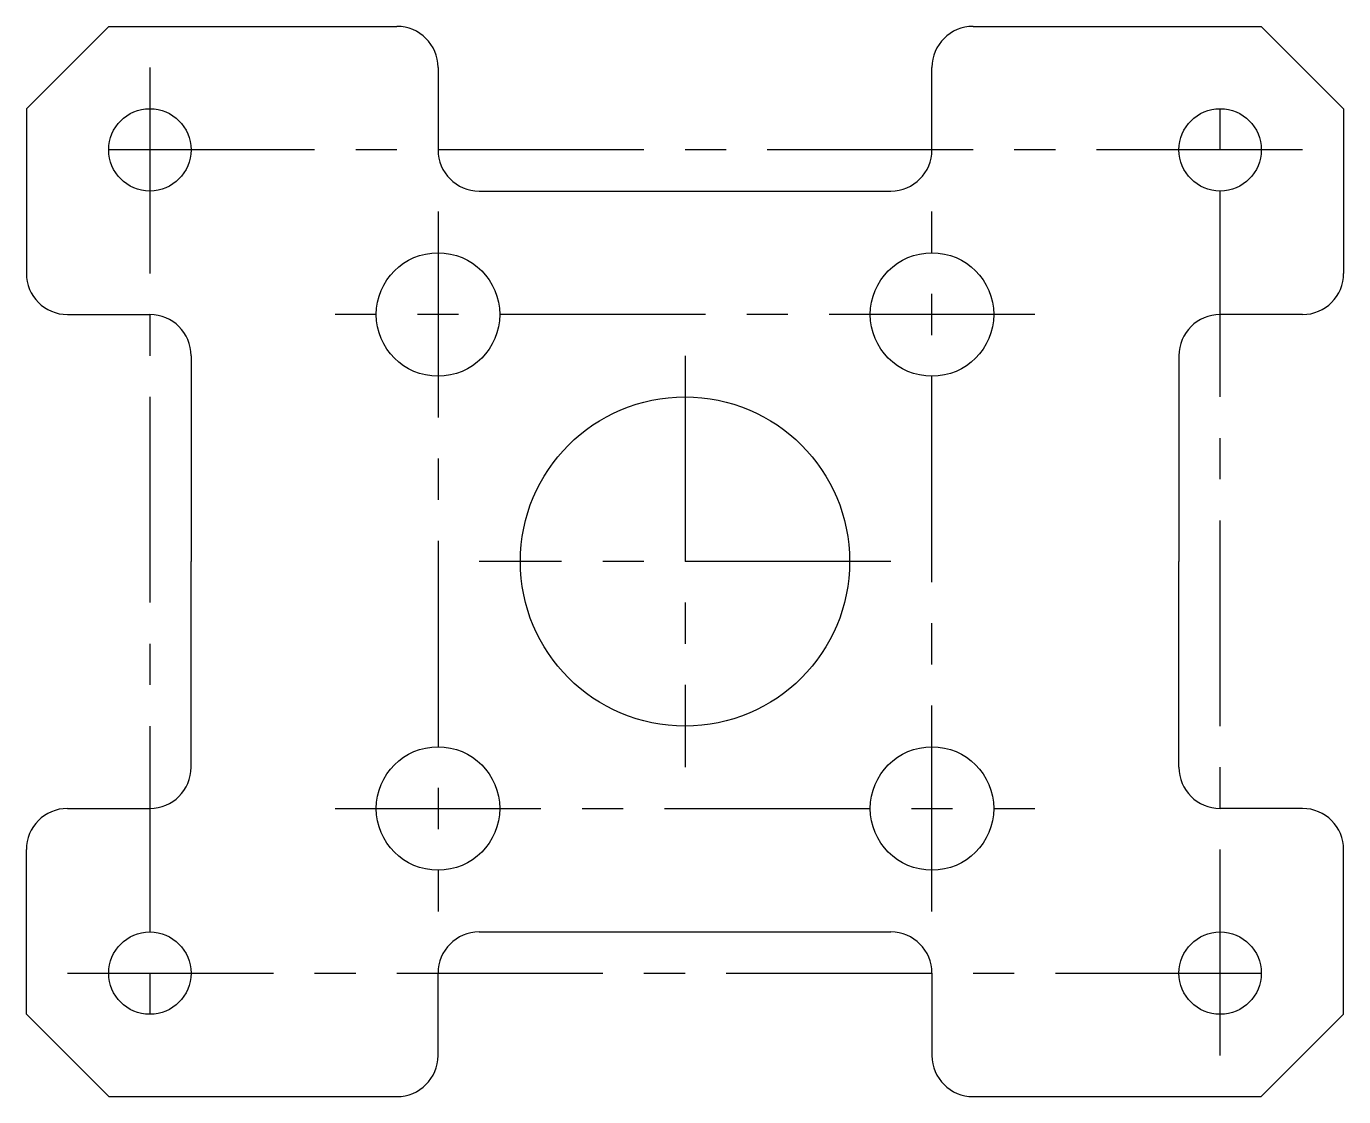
# Model space of a CAD drawing. Header units: inches. Extents: x 5 to 13, y 3 to 9.5.
import ezdxf

# ---------------------------------------------------------------- set-up
doc = ezdxf.new("R2010")
doc.units = ezdxf.units.IN
doc.header["$MEASUREMENT"] = 0
doc.linetypes.add('CENTER', pattern=[2, 1.25, -0.25, 0.25, -0.25])
doc.layers.add('Center Line', color=3, linetype='CENTER')
doc.layers.add('Visible Lines', color=1, linetype='Continuous')

msp = doc.modelspace()

# ---------------------------------------------------------------- linework, layer by layer
at = {"layer": 'Center Line'}
for p, q in [((5.75, 9.25), (5.75, 3.25)), ((12.25, 3.25), (12.25, 9.25)), ((12.75, 8.75), (5.25, 8.75)), ((7.5, 8.375), (7.5, 4.125)), ((10.5, 4.125), (10.5, 8.375)), ((11.125, 7.75), (6.875, 7.75)), ((9, 7.5), (9, 5)), ((10.25, 6.25), (7.75, 6.25)), ((6.875, 4.75), (11.125, 4.75)), ((5.25, 3.75), (12.75, 3.75))]:
    msp.add_line(p, q, dxfattribs=at)
at = {"layer": 'Visible Lines'}
for p, q in [((5.5, 9.5), (5, 9)), ((5.5, 9.5), (7.25, 9.5)), ((10.75, 9.5), (12.5, 9.5)), ((12.5, 9.5), (13, 9)), ((7.5, 9.25), (7.5, 8.75)), ((10.5, 8.75), (10.5, 9.25)), ((5, 9), (5, 8)), ((13, 9), (13, 8)), ((7.75, 8.5), (10.25, 8.5)), ((5.25, 7.75), (5.75, 7.75)), ((12.75, 7.75), (12.25, 7.75)), ((6, 7.5), (6, 6.25)), ((12, 7.5), (12, 6.25)), ((6, 5), (6, 6.25)), ((12, 5), (12, 6.25)), ((5.25, 4.75), (5.75, 4.75)), ((12.75, 4.75), (12.25, 4.75)), ((5, 3.5), (5, 4.5)), ((13, 3.5), (13, 4.5)), ((7.75, 4), (10.25, 4)), ((7.5, 3.25), (7.5, 3.75)), ((10.5, 3.75), (10.5, 3.25)), ((5.5, 3), (5, 3.5)), ((12.5, 3), (13, 3.5)), ((5.5, 3), (7.25, 3)), ((10.75, 3), (12.5, 3))]:
    msp.add_line(p, q, dxfattribs=at)
for centre, radius in [((5.75, 8.75), 0.25), ((12.25, 8.75), 0.25), ((7.5, 7.75), 0.375), ((10.5, 7.75), 0.375), ((9, 6.25), 1), ((7.5, 4.75), 0.375), ((10.5, 4.75), 0.375), ((5.75, 3.75), 0.25), ((12.25, 3.75), 0.25)]:
    msp.add_circle(centre, radius, dxfattribs=at)
for centre, start, end in [((7.25, 9.25), 0, 90), ((10.75, 9.25), 90, 180), ((7.75, 8.75), 180, 270), ((10.25, 8.75), 270, 0), ((5.25, 8), 180, 270), ((12.75, 8), 270, 0), ((5.75, 7.5), 0, 90), ((12.25, 7.5), 90, 180), ((5.75, 5), 270, 0), ((12.25, 5), 180, 270), ((5.25, 4.5), 90, 180), ((12.75, 4.5), 0, 90), ((7.75, 3.75), 90, 180), ((10.25, 3.75), 0, 90), ((7.25, 3.25), 270, 0), ((10.75, 3.25), 180, 270)]:
    msp.add_arc(centre, 0.25, start, end, dxfattribs=at)

doc.saveas('drawing.dxf')
